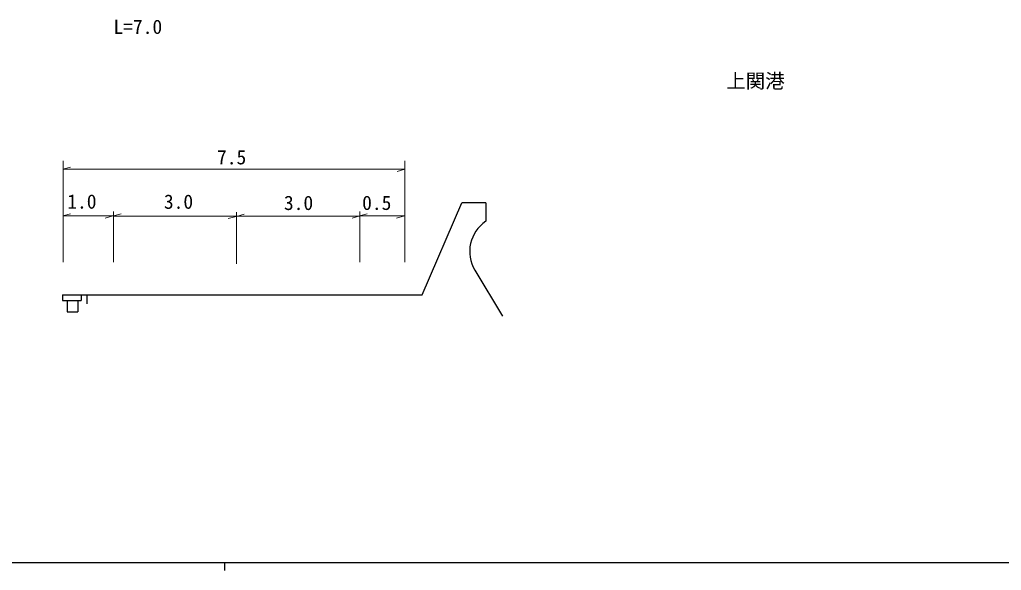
# Model space of a CAD drawing. Units: millimetres, scale not verified. Extents: x 40000 to 680000, y 20000 to 380000.
# Drawn here: x 141780 to 267468, y 204000 to 274557 of the extents above; entities that cross this region are included whole.
import ezdxf
from ezdxf.enums import TextEntityAlignment as Align

# ---------------------------------------------------------------- set-up
doc = ezdxf.new("R2010")
doc.units = ezdxf.units.MM
doc.header["$LTSCALE"] = 1000
for name, color, linetype, lineweight in [('M-BGD', 7, 'Continuous', 25), ('M-STR-HTXT', 7, 'Continuous', 13), ('M-TTL-BAND', 7, 'Continuous', 25)]:
    doc.layers.add(name, color=color, linetype=linetype, lineweight=lineweight)
doc.styles.add('ＭＳ ゴシック', font='')
doc.styles.get('ＭＳ ゴシック').set_extended_font_data('MS Gothic')

msp = doc.modelspace()

# ---------------------------------------------------------------- linework, layer by layer
at = {"layer": 'M-BGD'}
for p, q in [((193310, 239288), (198405, 251079)), ((201466, 251079), (198405, 251079)), ((201466, 251079), (201466, 248724)), ((200053, 242444), (203586, 236557)), ((147264, 239288), (147264, 238566)), ((147288, 239288), (193310, 239288)), ((149679, 239288), (149679, 238566)), ((150372, 239288), (150372, 238159)), ((147264, 238566), (149679, 238566)), ((147861, 238566), (147861, 237131)), ((149248, 238566), (149248, 237131)), ((147861, 237131), (149248, 237131))]:
    msp.add_line(p, q, dxfattribs=at)
msp.add_arc((204093, 244834), 4694, 124.02756, 210.61166, dxfattribs=at)
at = {"layer": 'M-STR-HTXT'}
for p, q in [((147347, 243505), (147347, 256457)), ((191103, 243505), (191103, 256457)), ((147290, 255385), (148290, 255665)), ((191103, 255385), (147290, 255385)), ((147347, 255385), (191103, 255385)), ((191097, 255385), (190097, 255105)), ((147310, 249411), (148310, 249691)), ((153733, 249411), (147310, 249411)), ((153733, 249411), (152735, 249123)), ((153785, 249411), (154785, 249689)), ((153792, 243505), (153792, 249982)), ((185356, 249361), (153792, 249361)), ((169494, 249347), (168493, 249072)), ((169533, 249347), (170534, 249624)), ((169543, 249907), (169543, 243250)), ((185336, 249411), (184336, 249131)), ((185285, 249411), (186283, 249695)), ((191103, 249435), (185285, 249411)), ((185356, 243505), (185356, 249982)), ((191040, 249411), (190040, 249131))]:
    msp.add_line(p, q, dxfattribs=at)
at = {"layer": 'M-TTL-BAND'}
for p, q in [((40000, 205000), (579000, 205000)), ((168000, 205000), (168000, 204000))]:
    msp.add_line(p, q, dxfattribs=at)

# ---------------------------------------------------------------- texts
at = {"layer": 'M-BGD', "style": 'ＭＳ ゴシック'}
msp.add_text('上関港', height=1833, dxfattribs=at).set_placement((232237, 265236), align=Align.BOTTOM_LEFT)
at = {"layer": 'M-STR-HTXT', "style": 'ＭＳ ゴシック'}
for s, p in [('L=7.0', (153795, 272174)), ('7.5', (167051, 255464)), ('1.0', (147882, 249790)), ('3.0', (160249, 249771)), ('3.0', (175618, 249615)), ('0.5', (185633, 249624))]:
    msp.add_text(s, height=1833, dxfattribs=at).set_placement(p, align=Align.BOTTOM_LEFT)

doc.saveas('drawing.dxf')
